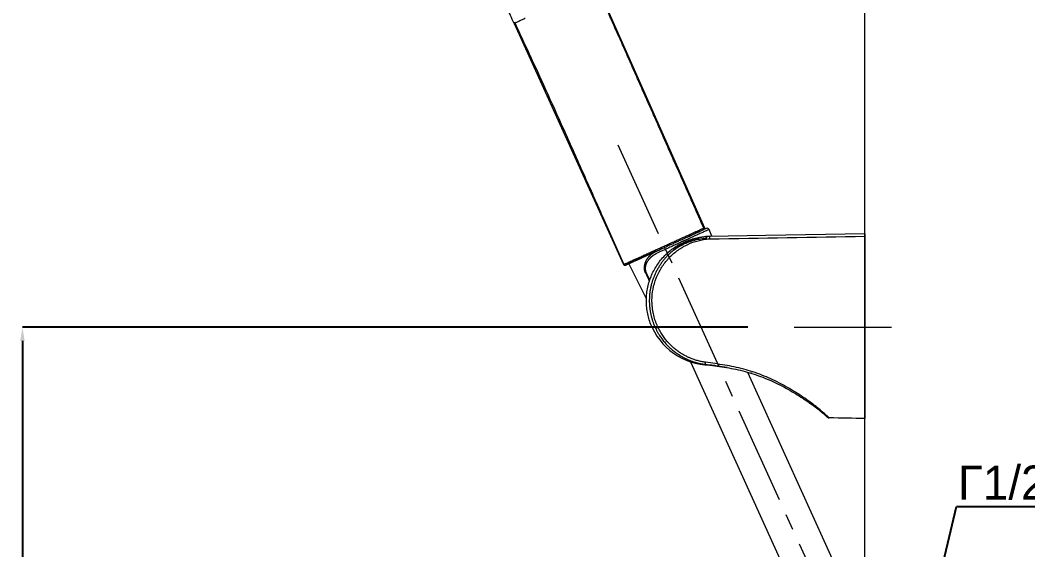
# Model space of a CAD drawing. Extents: x 1155 to 2284, y 0 to 827.
# Drawn here: x 1786.8 to 2082.3, y 258.2 to 413.6 of the extents above; entities that cross this region are included whole.
import ezdxf
from ezdxf import colors
from ezdxf.entities.mleader import LeaderData, LeaderLine
from ezdxf.math import Vec2, Vec3

# ---------------------------------------------------------------- set-up
doc = ezdxf.new("R2010")
doc.units = 0
doc.header["$LTSCALE"] = 3
doc.header["$MEASUREMENT"] = 0
doc.linetypes.add('CENTER2', pattern=[28.575, 19.05, -3.175, 3.175, -3.175])
doc.layers.get('0').update_dxf_attribs({"linetype": 'CONTINUOUS'})
doc.layers.add('1', color=7, linetype='CONTINUOUS')
doc.layers.add('Cneter', color=1, linetype='CENTER2', lineweight=13)
doc.layers.add('치수선', color=7, linetype='CONTINUOUS', lineweight=20)
doc.styles.get("Standard").update_dxf_attribs({"font": 'SYMBOL'})

msp = doc.modelspace()

# ---------------------------------------------------------------- linework, layer by layer
at = {"color": 5, "ltscale": 0.5}
for p, q in [((2000.19, 323.53), (1787.51, 323.53)), ((1787.51, 319.53), (1787.51, 115.71))]:
    msp.add_line(p, q, dxfattribs=at)
msp.add_solid([(1786.84, 319.53), (1788.17, 319.53), (1787.51, 323.53)], dxfattribs=at)
at = {"layer": '1', "color": 7, "linetype": 'Continuous', "lineweight": 18}
for p, q in [((1955.95, 423.63), (1987.42, 352.69)), ((1931.68, 412.61), (1963.76, 341.95)), ((1988, 352.52), (1983.5, 350.47)), ((2005.49, 350.46), (1988.94, 350.17)), ((2034.53, 350.96), (2005.49, 350.46)), ((1970.51, 331.89), (1965.3, 342.21)), ((1971.29, 331.35), (1971.28, 331.35)), ((1983.32, 313.39), (2017.62, 237.86)), ((2000.09, 310.32), (2030.37, 243.64))]:
    msp.add_line(p, q, dxfattribs=at)
at = {"layer": '1', "color": 7, "linetype": 'Continuous', "lineweight": 13}
msp.add_line((2024, 296.96), (2024.01, 296.95), dxfattribs=at)
at = {"layer": '1', "color": 7, "linetype": 'Continuous', "lineweight": 18}
msp.add_arc((1989.32, 331.32), 18.9, 204.4223, 273.4864, dxfattribs=at)
for centre, major_axis, ratio, start_param, end_param in [((1988.24, 351.97), (-0.248, 0.546), 1, 4.712389, 6.282966), ((1988.24, 351.97), (-0.248, 0.546), 1, 4.667681, 4.712389), ((1975.77, 346.96), (10.47, 4.75), 0.000006, 2.817174, 3.141593)]:
    msp.add_ellipse(centre, major_axis=major_axis, ratio=ratio, start_param=start_param, end_param=end_param, dxfattribs=at)
for points, degree in [([(1987.27, 352.62), (1971.54, 388.09), (1955.82, 423.57)], 2), ([(1931.68, 412.61), (1930.95, 414.21), (1930.2, 415.8), (1929.43, 417.39)], 3), ([(1989.6, 350.21), (1989.33, 350.87), (1989.07, 351.53), (1988.8, 352.19)], 3), ([(1985.02, 351.49), (1984.91, 351.44), (1984.79, 351.39), (1984.65, 351.33)], 3), ([(1985.58, 351.42), (1985.54, 351.4), (1985.49, 351.38), (1985.45, 351.36)], 3), ([(1988.94, 350.17), (1988.61, 350.16), (1988.27, 350.14), (1987.94, 350.1)], 3), ([(1988.02, 349.38), (1988.33, 349.42), (1988.64, 349.44), (1988.94, 349.44)], 3), ([(1988.17, 350.18), (1988.32, 350.19), (1988.48, 350.2), (1988.63, 350.2)], 3), ([(1988.94, 349.44), (2004.14, 349.71), (2019.33, 349.98), (2034.53, 350.24)], 3), ([(1963.78, 341.96), (1963.83, 341.81), (1963.96, 341.75)], 2), ([(1970.17, 339.48), (1970.55, 338.65), (1970.92, 337.83), (1971.29, 337)], 3), ([(2023.15, 297.47), (2023.34, 297.3), (2023.44, 297.2), (2023.47, 297.18)], 3), ([(2023.59, 297.08), (2023.84, 296.99)], 1), ([(2024, 296.96), (2023.98, 296.98), (2023.87, 297.09), (2023.69, 297.27)], 3), ([(2023.71, 297.02), (2024.01, 296.96)], 1), ([(2023.99, 296.97), (2023.99, 296.97), (2024, 296.96), (2024, 296.96)], 3), ([(2034.53, 296.77), (2031.02, 296.83), (2027.51, 296.89), (2024.01, 296.96)], 3)]:
    msp.add_open_spline(points, degree=degree, dxfattribs=at)
at = {"layer": '1', "color": 7, "linetype": 'Continuous', "lineweight": 13}
for points, knots in [([(1934.87, 414.05), (1934.86, 414.05), (1934.64, 413.95), (1934.02, 413.67), (1933.28, 413.33), (1932.54, 413), (1932.15, 412.82), (1931.98, 412.74), (1931.92, 412.72)], [0, 0, 0, 0, 0.003252, 0.088413, 0.258733, 0.429054, 0.769695, 1, 1, 1, 1]), ([(1964.29, 341.75), (1964.29, 341.75), (1964.3, 341.76), (1964.37, 341.78), (1964.48, 341.83), (1964.63, 341.91), (1964.83, 342), (1965.07, 342.11), (1965.35, 342.23), (1965.68, 342.38), (1966.06, 342.55), (1966.5, 342.75), (1967, 342.98), (1967.54, 343.23), (1968.11, 343.49), (1968.72, 343.76), (1969.39, 344.07), (1970.14, 344.41), (1970.96, 344.78), (1971.8, 345.16), (1972.61, 345.53), (1973.36, 345.87), (1974.03, 346.17), (1974.65, 346.45), (1975.25, 346.73), (1975.88, 347.01), (1976.57, 347.33), (1977.33, 347.67), (1978.17, 348.05), (1979.11, 348.48), (1980.14, 348.95), (1981.27, 349.46), (1982.48, 350.01), (1983.73, 350.58), (1984.88, 351.1), (1985.79, 351.51), (1986.44, 351.81), (1986.88, 352.01), (1987.16, 352.13), (1987.22, 352.16), (1987.22, 352.16)], [0, 0, 0, 0, 0.035795, 0.070351, 0.102966, 0.132388, 0.158695, 0.182154, 0.203357, 0.223194, 0.242505, 0.26168, 0.280714, 0.29897, 0.31611, 0.333098, 0.351415, 0.371692, 0.393329, 0.415233, 0.436169, 0.455113, 0.471873, 0.48707, 0.501786, 0.51739, 0.534847, 0.55421, 0.575691, 0.599954, 0.62763, 0.659149, 0.694897, 0.735431, 0.780975, 0.826417, 0.86696, 0.906511, 0.950585, 1, 1, 1, 1]), ([(1988.32, 351.97), (1988.14, 351.89), (1987.92, 351.79), (1987.38, 351.55), (1987.06, 351.4), (1986.35, 351.08), (1985.95, 350.9), (1985.08, 350.5), (1984.61, 350.29), (1984.11, 350.06)], [0, 0, 0, 0, 0.25, 0.25, 0.5, 0.5, 0.75, 0.75, 1, 1, 1, 1]), ([(1987.22, 352.16), (1987.22, 352.16), (1987.21, 352.16), (1987.2, 352.15), (1987.2, 352.15)], [0, 0, 0, 0, 0.561162, 1, 1, 1, 1]), ([(1987.42, 352.69), (1987.44, 352.64), (1987.46, 352.57), (1987.45, 352.46), (1987.43, 352.38), (1987.39, 352.31), (1987.33, 352.23), (1987.26, 352.18), (1987.22, 352.16)], [0, 0, 0, 0, 0.20949, 0.353431, 0.497372, 0.641313, 0.785254, 1, 1, 1, 1]), ([(1988.8, 352.19), (1988.8, 352.19), (1988.76, 352.17), (1988.6, 352.1), (1988.48, 352.05), (1988.32, 351.97)], [0, 0, 0, 0, 0.5, 0.5, 1, 1, 1, 1]), ([(1984.11, 350.06), (1983.74, 349.89), (1983.36, 349.72), (1982.57, 349.36), (1982.16, 349.17), (1981.31, 348.79), (1980.88, 348.59), (1979.99, 348.19), (1979.54, 347.99), (1978.62, 347.57), (1978.16, 347.36), (1977.22, 346.93), (1976.75, 346.72), (1975.81, 346.29), (1975.34, 346.08), (1974.4, 345.65), (1973.93, 345.44), (1973.47, 345.23)], [0, 0, 0, 0, 0.125, 0.125, 0.25, 0.25, 0.375, 0.375, 0.5, 0.5, 0.625, 0.625, 0.75, 0.75, 0.875, 0.875, 1, 1, 1, 1]), ([(1978.38, 346.11), (1978.8, 346.42), (1979.23, 346.71), (1980.19, 347.3), (1980.72, 347.59), (1981.8, 348.12), (1982.35, 348.36), (1983.48, 348.77), (1984.06, 348.96), (1985.22, 349.26), (1985.81, 349.39), (1987, 349.58), (1987.6, 349.64), (1988.2, 349.68)], [0, 0, 0, 0, 0.147122, 0.147122, 0.317697, 0.317697, 0.488273, 0.488273, 0.658849, 0.658849, 0.829424, 0.829424, 1, 1, 1, 1]), ([(1987.94, 350.1), (1987.94, 350.1), (1987.94, 350.09), (1987.94, 350.08), (1987.94, 350.07), (1987.95, 350.03), (1987.95, 350.01), (1987.95, 349.96), (1987.96, 349.93), (1987.97, 349.86), (1987.97, 349.82), (1987.98, 349.74), (1987.98, 349.69), (1987.99, 349.61), (1988, 349.56), (1988.01, 349.47), (1988.02, 349.42), (1988.02, 349.38)], [0, 0, 0, 0, 0.125, 0.125, 0.25, 0.25, 0.375, 0.375, 0.5, 0.5, 0.625, 0.625, 0.75, 0.75, 0.875, 0.875, 1, 1, 1, 1]), ([(1964.31, 341.76), (1964.3, 341.76), (1964.3, 341.75), (1964.29, 341.75), (1964.29, 341.75)], [0, 0, 0, 0, 0.408789, 1, 1, 1, 1]), ([(1970.42, 339.56), (1970.38, 339.55), (1970.35, 339.53), (1970.29, 339.51), (1970.26, 339.5), (1970.22, 339.49), (1970.2, 339.48), (1970.18, 339.48), (1970.17, 339.48), (1970.17, 339.48)], [0, 0, 0, 0, 0.25, 0.25, 0.5, 0.5, 0.75, 0.75, 1, 1, 1, 1]), ([(1971.41, 337.36), (1971.38, 337.43), (1971.31, 337.57), (1971.22, 337.79), (1971.12, 338.01), (1971.02, 338.23), (1970.91, 338.46), (1970.8, 338.7), (1970.69, 338.96), (1970.56, 339.25), (1970.46, 339.45), (1970.42, 339.56)], [0, 0, 0, 0, 0.097568, 0.196301, 0.2962, 0.397264, 0.499494, 0.604371, 0.722748, 0.854624, 1, 1, 1, 1]), ([(1987.7, 312.62), (1987.7, 312.62), (1987.7, 312.65), (1987.73, 312.79), (1987.76, 313.01), (1987.78, 313.17), (1987.79, 313.25)], [0, 0, 0, 0, 0.243498, 0.499989, 0.756479, 1, 1, 1, 1]), ([(2023.69, 297.27), (2023.67, 297.29), (2023.63, 297.32), (2023.58, 297.37), (2023.54, 297.41), (2023.49, 297.45), (2023.43, 297.5), (2023.32, 297.6), (2023.15, 297.76), (2022.83, 298.04), (2022.37, 298.44), (2021.51, 299.18), (2020.22, 300.24), (2018.41, 301.62), (2016.37, 303.06), (2013.44, 304.96), (2009.46, 307.24), (2005.22, 309.19), (2001.68, 310.48), (1998.96, 311.29), (1996.19, 311.93), (1992.48, 312.61), (1989.66, 313), (1987.79, 313.25)], [0, 0, 0, 0, 0.007813, 0.011719, 0.015625, 0.019531, 0.023438, 0.03125, 0.046875, 0.0625, 0.09375, 0.125, 0.1875, 0.25, 0.3125, 0.375, 0.5, 0.625, 0.6875, 0.75, 0.8125, 0.875, 1, 1, 1, 1])]:
    msp.add_open_spline(points, degree=3, knots=knots, dxfattribs=at)
at = {"layer": '1', "color": 7, "linetype": 'Continuous', "lineweight": 18}
for points, knots in [([(1931.92, 412.72), (1931.89, 412.7), (1931.79, 412.66), (1931.7, 412.62), (1931.68, 412.61), (1931.68, 412.61)], [0, 0, 0, 0, 0.13938, 0.569692, 1, 1, 1, 1]), ([(1931.72, 413.14), (1933.18, 410), (1936.24, 403.39), (1941.02, 392.96), (1946.19, 381.53), (1951.76, 369.08), (1957.67, 355.78), (1961.75, 346.64), (1963.83, 341.98)], [0, 0, 0, 0, 0.132678, 0.279142, 0.439608, 0.614205, 0.803004, 1, 1, 1, 1]), ([(1963.83, 341.98), (1963.83, 341.98), (1963.88, 342), (1964.04, 342.07), (1964.57, 342.32), (1965.48, 342.73), (1966.6, 343.24), (1967.45, 343.62), (1968.19, 343.96), (1968.96, 344.31), (1969.97, 344.77), (1971.21, 345.33), (1972.47, 345.9), (1973.74, 346.48), (1974.58, 346.86), (1975.43, 347.25), (1975.86, 347.44), (1976.7, 347.82), (1977.54, 348.2), (1978.77, 348.76), (1980.38, 349.49), (1982.27, 350.35), (1984.23, 351.24), (1985.75, 351.93), (1987.11, 352.55), (1987.42, 352.69), (1987.42, 352.69)], [0, 0, 0, 0, 0.002079, 0.068607, 0.135135, 0.201663, 0.234927, 0.268191, 0.284823, 0.301455, 0.334719, 0.367983, 0.401247, 0.434511, 0.467775, 0.467775, 0.501039, 0.501039, 0.534303, 0.567567, 0.600832, 0.66736, 0.733888, 0.800416, 0.866944, 1, 1, 1, 1]), ([(1987.94, 350.1), (1987.92, 350.1), (1987.87, 350.09), (1987.81, 350.08), (1987.74, 350.07), (1987.67, 350.06), (1987.6, 350.06), (1987.53, 350.05), (1987.46, 350.04), (1987.4, 350.03), (1987.33, 350.02), (1987.26, 350), (1987.19, 349.99), (1987.12, 349.98), (1987.05, 349.97), (1986.98, 349.96), (1986.91, 349.95), (1986.84, 349.94), (1986.77, 349.92), (1986.7, 349.91), (1986.63, 349.9), (1986.56, 349.88), (1986.49, 349.87), (1986.42, 349.85), (1986.35, 349.84), (1986.28, 349.82), (1986.2, 349.81), (1986.13, 349.79), (1986.06, 349.78), (1985.99, 349.76), (1985.92, 349.75), (1985.84, 349.73), (1985.77, 349.71), (1985.7, 349.69), (1985.63, 349.68), (1985.55, 349.66), (1985.48, 349.64), (1985.41, 349.62), (1985.33, 349.6), (1985.26, 349.58), (1985.19, 349.56), (1985.11, 349.54), (1985.04, 349.52), (1984.97, 349.5), (1984.89, 349.48), (1984.82, 349.46), (1984.74, 349.43), (1984.67, 349.41), (1984.59, 349.39), (1984.52, 349.37), (1984.45, 349.34), (1984.37, 349.32), (1984.3, 349.29), (1984.22, 349.27), (1984.14, 349.24), (1984.07, 349.22), (1983.99, 349.19), (1983.92, 349.17), (1983.84, 349.14), (1983.77, 349.11), (1983.69, 349.08), (1983.61, 349.06), (1983.54, 349.03), (1983.46, 349), (1983.39, 348.97), (1983.31, 348.94), (1983.23, 348.91), (1983.16, 348.88), (1983.08, 348.85), (1983, 348.82), (1982.93, 348.79), (1982.85, 348.75), (1982.77, 348.72), (1982.69, 348.69), (1982.62, 348.65), (1982.54, 348.62), (1982.46, 348.59), (1982.39, 348.55), (1982.31, 348.52), (1982.23, 348.48), (1982.15, 348.44), (1982.08, 348.41), (1982, 348.37), (1981.92, 348.33), (1981.84, 348.29), (1981.76, 348.26), (1981.69, 348.22), (1981.61, 348.18), (1981.53, 348.14), (1981.45, 348.1), (1981.38, 348.06), (1981.3, 348.02), (1981.22, 347.97), (1981.14, 347.93), (1981.07, 347.89), (1980.99, 347.85), (1980.91, 347.8), (1980.83, 347.76), (1980.75, 347.71), (1980.68, 347.67), (1980.6, 347.62), (1980.52, 347.58), (1980.44, 347.53), (1980.37, 347.49), (1980.29, 347.44), (1980.21, 347.39), (1980.13, 347.34), (1980.06, 347.29), (1979.98, 347.24), (1979.9, 347.19), (1979.82, 347.14), (1979.75, 347.09), (1979.67, 347.04), (1979.59, 346.99), (1979.51, 346.94), (1979.44, 346.88), (1979.36, 346.83), (1979.28, 346.78), (1979.21, 346.72), (1979.13, 346.67), (1979.05, 346.61), (1978.98, 346.56), (1978.9, 346.5), (1978.83, 346.44), (1978.75, 346.38), (1978.67, 346.33), (1978.6, 346.27), (1978.52, 346.21), (1978.45, 346.15), (1978.37, 346.09), (1978.29, 346.03), (1978.22, 345.97), (1978.14, 345.91), (1977.83, 345.65), (1977.29, 345.17), (1976.56, 344.45), (1975.87, 343.69), (1975.22, 342.9), (1974.62, 342.07), (1974.06, 341.22), (1973.55, 340.32), (1973.08, 339.41), (1972.67, 338.46), (1972.31, 337.5), (1972, 336.52), (1971.75, 335.53), (1971.55, 334.53), (1971.4, 333.51), (1971.31, 332.48), (1971.29, 331.67), (1971.29, 331.09), (1971.3, 330.72), (1971.31, 330.36), (1971.33, 330), (1971.36, 329.64), (1971.4, 329.28), (1971.44, 328.91), (1971.49, 328.55), (1971.55, 328.2), (1971.62, 327.84), (1971.69, 327.48), (1971.76, 327.13), (1971.85, 326.78), (1971.94, 326.43), (1972.01, 326.16), (1972.08, 325.95), (1972.13, 325.77), (1972.21, 325.52), (1972.32, 325.19), (1972.46, 324.8), (1972.63, 324.34), (1972.85, 323.81), (1973.12, 323.22), (1973.44, 322.58), (1973.83, 321.88), (1974.24, 321.2), (1974.65, 320.58), (1975.06, 320.02), (1975.48, 319.48), (1975.91, 318.95), (1976.37, 318.45), (1976.85, 317.96), (1977.34, 317.49), (1977.85, 317.03), (1978.37, 316.6), (1978.91, 316.18), (1979.46, 315.79), (1979.89, 315.5), (1980.19, 315.31), (1980.37, 315.2), (1980.57, 315.08), (1980.79, 314.95), (1981.03, 314.82), (1981.29, 314.68), (1981.57, 314.53), (1981.88, 314.38), (1982.2, 314.22), (1982.55, 314.07), (1982.92, 313.91), (1983.31, 313.75), (1983.69, 313.61), (1984.05, 313.48), (1984.38, 313.37), (1984.69, 313.27), (1984.99, 313.18), (1985.28, 313.1), (1985.56, 313.03), (1985.82, 312.97), (1986.07, 312.91), (1986.31, 312.86), (1986.53, 312.81), (1986.74, 312.77), (1986.93, 312.74), (1987.11, 312.71), (1987.28, 312.68), (1987.43, 312.66), (1987.57, 312.64), (1987.66, 312.63), (1987.7, 312.62)], [0, 0, 0, 0, 0.001242, 0.002489, 0.003739, 0.004993, 0.006251, 0.007513, 0.008778, 0.010048, 0.011321, 0.012599, 0.01388, 0.015165, 0.016454, 0.017747, 0.019044, 0.020344, 0.021649, 0.022958, 0.02427, 0.025587, 0.026908, 0.028232, 0.029561, 0.030894, 0.03223, 0.033571, 0.034916, 0.036264, 0.037617, 0.038974, 0.040335, 0.0417, 0.04307, 0.044443, 0.04582, 0.047202, 0.048588, 0.049978, 0.051372, 0.05277, 0.054173, 0.05558, 0.056991, 0.058406, 0.059826, 0.061249, 0.062678, 0.06411, 0.065547, 0.066988, 0.068433, 0.069883, 0.071337, 0.072795, 0.074258, 0.075725, 0.077196, 0.078672, 0.080152, 0.081636, 0.083124, 0.084617, 0.086114, 0.087615, 0.08912, 0.09063, 0.092144, 0.093662, 0.095185, 0.096712, 0.098243, 0.099778, 0.101317, 0.102861, 0.104409, 0.105961, 0.107518, 0.109078, 0.110643, 0.112212, 0.113785, 0.115363, 0.116944, 0.11853, 0.12012, 0.121714, 0.123313, 0.124915, 0.126522, 0.128133, 0.129748, 0.131367, 0.13299, 0.134618, 0.136249, 0.137885, 0.139525, 0.141169, 0.142817, 0.144469, 0.146126, 0.147786, 0.149451, 0.15112, 0.152793, 0.15447, 0.156151, 0.157836, 0.159526, 0.161219, 0.162917, 0.164618, 0.166324, 0.168034, 0.169748, 0.171466, 0.173188, 0.174914, 0.176644, 0.178378, 0.180117, 0.181859, 0.183606, 0.185356, 0.187111, 0.188869, 0.190632, 0.192398, 0.194169, 0.195944, 0.197723, 0.199506, 0.218286, 0.237061, 0.255837, 0.274599, 0.293308, 0.312024, 0.330839, 0.349716, 0.368579, 0.387359, 0.406068, 0.424774, 0.443543, 0.462394, 0.481271, 0.500117, 0.506773, 0.513421, 0.520064, 0.526706, 0.53335, 0.54, 0.546651, 0.553303, 0.559953, 0.566598, 0.573239, 0.579874, 0.586506, 0.593133, 0.599757, 0.601795, 0.605232, 0.610069, 0.616305, 0.623941, 0.632978, 0.643417, 0.655261, 0.668512, 0.683175, 0.699251, 0.711867, 0.724445, 0.736985, 0.749504, 0.762017, 0.774524, 0.787021, 0.799505, 0.811972, 0.824418, 0.836843, 0.849247, 0.852749, 0.856635, 0.860905, 0.865561, 0.870601, 0.876026, 0.881836, 0.888032, 0.894614, 0.901583, 0.908941, 0.916689, 0.92483, 0.931375, 0.937659, 0.94368, 0.949438, 0.954932, 0.960159, 0.965121, 0.969815, 0.974242, 0.978401, 0.982292, 0.985915, 0.989269, 0.992355, 0.995172, 0.99772, 1, 1, 1, 1]), ([(1987.79, 313.25), (1987.71, 313.26), (1987.62, 313.28), (1987.42, 313.31), (1987.3, 313.32), (1987.05, 313.37), (1986.91, 313.39), (1986.62, 313.45), (1986.46, 313.48), (1986.12, 313.56), (1985.94, 313.6), (1985.55, 313.7), (1985.35, 313.76), (1984.92, 313.88), (1984.7, 313.95), (1984.24, 314.11), (1983.99, 314.2), (1983.49, 314.39), (1983.23, 314.5), (1982.7, 314.73), (1982.43, 314.86), (1981.86, 315.15), (1981.57, 315.3), (1980.98, 315.64), (1980.69, 315.82), (1980.08, 316.22), (1979.77, 316.43), (1979.15, 316.9), (1978.84, 317.14), (1978.21, 317.68), (1977.9, 317.96), (1977.43, 318.41), (1977.28, 318.57), (1977.05, 318.81), (1976.93, 318.93), (1976.8, 319.08), (1976.73, 319.15), (1976.7, 319.19), (1976.68, 319.21), (1976.67, 319.22), (1976.67, 319.22), (1976.67, 319.23), (1976.67, 319.23), (1976.67, 319.23), (1976.67, 319.23), (1976.67, 319.23), (1976.67, 319.23), (1976.67, 319.23), (1976.39, 319.54), (1976.11, 319.87), (1975.7, 320.41), (1975.57, 320.59), (1975.3, 320.98), (1975.03, 321.37), (1974.77, 321.79), (1974.51, 322.23), (1974.38, 322.45), (1974.01, 323.14), (1973.77, 323.63), (1973.44, 324.39), (1973.34, 324.66), (1973.14, 325.19), (1973.04, 325.47), (1972.77, 326.31), (1972.61, 326.9), (1972.41, 327.82), (1972.36, 328.14), (1972.25, 328.78), (1972.21, 329.1), (1972.16, 329.6), (1972.14, 329.76), (1972.12, 330.1), (1972.09, 330.43), (1972.08, 330.86), (1972.07, 331.16), (1972.07, 331.32), (1972.07, 331.39), (1972.07, 331.43), (1972.07, 331.45), (1972.07, 331.46), (1972.07, 331.46), (1972.07, 331.47), (1972.07, 331.47), (1972.07, 331.47), (1972.07, 331.47), (1972.07, 331.47), (1972.08, 332.56), (1972.19, 333.67), (1972.6, 335.81), (1972.89, 336.86), (1973.68, 338.9), (1974.17, 339.9), (1975.02, 341.29), (1975.32, 341.74), (1975.97, 342.62), (1976.31, 343.04), (1977.4, 344.26), (1978.2, 345.01), (1979.92, 346.36), (1980.84, 346.95), (1982.78, 347.96), (1983.79, 348.38), (1985.87, 349.02), (1986.94, 349.25), (1988.02, 349.38)], [0, 0, 0, 0, 0.015625, 0.015625, 0.03125, 0.03125, 0.046875, 0.046875, 0.0625, 0.0625, 0.078125, 0.078125, 0.09375, 0.09375, 0.109375, 0.109375, 0.125, 0.125, 0.140625, 0.140625, 0.15625, 0.15625, 0.171875, 0.171875, 0.1875, 0.1875, 0.203125, 0.203125, 0.21875, 0.21875, 0.234375, 0.234375, 0.242188, 0.242188, 0.246094, 0.248047, 0.249023, 0.249512, 0.249756, 0.249878, 0.249939, 0.249969, 0.249985, 0.249992, 0.249996, 0.249998, 0.249998, 0.25, 0.25, 0.28125, 0.28125, 0.296875, 0.296875, 0.3125, 0.328125, 0.328125, 0.34375, 0.34375, 0.375, 0.375, 0.390625, 0.390625, 0.40625, 0.40625, 0.4375, 0.4375, 0.453125, 0.453125, 0.46875, 0.46875, 0.476563, 0.476563, 0.484375, 0.492188, 0.496094, 0.498047, 0.499023, 0.499512, 0.499756, 0.499878, 0.499939, 0.499969, 0.499985, 0.499992, 0.499992, 0.5, 0.5, 0.5625, 0.5625, 0.625, 0.625, 0.6875, 0.6875, 0.71875, 0.71875, 0.75, 0.75, 0.8125, 0.8125, 0.875, 0.875, 0.9375, 0.9375, 1, 1, 1, 1]), ([(1981.5, 348.52), (1982.03, 348.76), (1982.56, 348.98), (1983.65, 349.35), (1984.2, 349.52), (1985.32, 349.8), (1985.88, 349.91), (1987.02, 350.08), (1987.6, 350.15), (1988.17, 350.18)], [0, 0, 0, 0, 0.25, 0.25, 0.5, 0.5, 0.75, 0.75, 1, 1, 1, 1]), ([(2034.53, 350.24), (2034.53, 350.29), (2034.53, 350.34), (2034.53, 350.41), (2034.53, 350.43), (2034.53, 350.47), (2034.53, 350.5), (2034.53, 350.56), (2034.53, 350.6), (2034.53, 350.66), (2034.53, 350.68), (2034.53, 350.71), (2034.53, 350.73), (2034.53, 350.78), (2034.53, 350.81), (2034.53, 350.85), (2034.53, 350.86), (2034.53, 350.88), (2034.53, 350.89), (2034.53, 350.92), (2034.53, 350.94), (2034.53, 350.95), (2034.53, 350.96), (2034.53, 350.96), (2034.53, 350.96), (2034.53, 350.96)], [0, 0, 0, 0, 0.125, 0.125, 0.1875, 0.1875, 0.25, 0.25, 0.375, 0.375, 0.4375, 0.4375, 0.5, 0.5, 0.625, 0.625, 0.6875, 0.6875, 0.75, 0.75, 0.875, 0.875, 0.9375, 0.9375, 1, 1, 1, 1]), ([(2034.53, 296.77), (2034.53, 296.77), (2034.53, 296.78), (2034.53, 296.81), (2034.53, 296.86), (2034.53, 296.99), (2034.53, 297.17), (2034.53, 297.4), (2034.53, 297.58), (2034.53, 297.73), (2034.53, 297.78), (2034.53, 297.86), (2034.53, 297.89), (2034.53, 297.95), (2034.53, 298.09), (2034.53, 298.25), (2034.53, 298.65), (2034.53, 298.95), (2034.53, 299.6), (2034.53, 299.96), (2034.53, 300.54), (2034.53, 300.74), (2034.53, 301), (2034.53, 301.05), (2034.53, 301.16), (2034.53, 301.21), (2034.53, 301.37), (2034.53, 301.48), (2034.53, 302.03), (2034.53, 302.5), (2034.53, 303.47), (2034.53, 303.97), (2034.53, 304.77), (2034.53, 305.31), (2034.53, 305.88), (2034.53, 306.24), (2034.53, 306.31), (2034.53, 306.45), (2034.53, 306.67), (2034.53, 306.89), (2034.53, 307.34), (2034.53, 307.64), (2034.53, 308.54), (2034.53, 309.16), (2034.53, 309.95), (2034.53, 310.11), (2034.53, 310.43), (2034.53, 310.91), (2034.53, 311.4), (2034.53, 311.9), (2034.53, 312.15), (2034.53, 312.4), (2034.53, 312.56), (2034.53, 312.65), (2034.53, 313.06), (2034.53, 313.4), (2034.53, 314.07), (2034.53, 314.4), (2034.53, 315.08), (2034.53, 315.41), (2034.53, 316.42), (2034.53, 317.09), (2034.53, 317.94), (2034.53, 318.1), (2034.53, 318.44), (2034.53, 318.95), (2034.53, 320.13), (2034.53, 321.14), (2034.53, 323.16), (2034.53, 324.51), (2034.53, 328.57), (2034.53, 331.27), (2034.53, 335.34), (2034.53, 336.69), (2034.53, 338.39), (2034.53, 338.73), (2034.53, 339.41), (2034.53, 340.43), (2034.53, 341.44), (2034.53, 343.48), (2034.53, 344.83), (2034.53, 347.54), (2034.53, 348.89), (2034.53, 350.24)], [0, 0, 0, 0, 0.015625, 0.015625, 0.03125, 0.046875, 0.0625, 0.078125, 0.09375, 0.09375, 0.101562, 0.101562, 0.105469, 0.105469, 0.109375, 0.125, 0.125, 0.15625, 0.15625, 0.1875, 0.1875, 0.203125, 0.203125, 0.207031, 0.207031, 0.210937, 0.210937, 0.21875, 0.21875, 0.25, 0.25, 0.28125, 0.28125, 0.296875, 0.3125, 0.3125, 0.316406, 0.316406, 0.320312, 0.328125, 0.328125, 0.34375, 0.34375, 0.375, 0.375, 0.382812, 0.382812, 0.390625, 0.40625, 0.40625, 0.414062, 0.417969, 0.417969, 0.421875, 0.421875, 0.4375, 0.4375, 0.453125, 0.453125, 0.46875, 0.46875, 0.5, 0.5, 0.507812, 0.507812, 0.515625, 0.53125, 0.5625, 0.5625, 0.625, 0.625, 0.75, 0.75, 0.8125, 0.8125, 0.828125, 0.828125, 0.84375, 0.875, 0.875, 0.9375, 0.9375, 1, 1, 1, 1]), ([(1973.32, 345.85), (1973.17, 345.78), (1973.02, 345.71), (1972.69, 345.56), (1972.5, 345.48), (1972.13, 345.31), (1971.95, 345.23), (1971.58, 345.06), (1971.4, 344.98), (1971.04, 344.81), (1970.86, 344.73), (1970.5, 344.57), (1970.32, 344.49), (1970.06, 344.37), (1969.97, 344.33), (1969.79, 344.25), (1969.71, 344.21), (1969.45, 344.09), (1969.28, 344.02), (1968.96, 343.87), (1968.8, 343.8), (1968.48, 343.65), (1968.33, 343.59), (1968.15, 343.5), (1968.12, 343.49), (1968.04, 343.45), (1968.01, 343.44), (1967.9, 343.39), (1967.83, 343.36), (1967.63, 343.27), (1967.51, 343.21), (1967.33, 343.13), (1967.28, 343.11), (1967.17, 343.06), (1967.12, 343.03), (1966.97, 342.96), (1966.87, 342.92), (1966.7, 342.84), (1966.62, 342.81), (1966.47, 342.74), (1966.41, 342.71), (1966.31, 342.67), (1966.28, 342.66), (1966.23, 342.63), (1966.2, 342.62), (1966.12, 342.58), (1966.07, 342.56), (1965.99, 342.52), (1965.95, 342.5), (1965.89, 342.48), (1965.88, 342.47), (1965.84, 342.45), (1965.83, 342.45), (1965.78, 342.43), (1965.75, 342.41), (1965.7, 342.39), (1965.68, 342.38), (1965.64, 342.36), (1965.6, 342.35), (1965.58, 342.33), (1965.55, 342.32), (1965.54, 342.32), (1965.51, 342.3), (1965.5, 342.3), (1965.49, 342.29), (1965.49, 342.29), (1965.49, 342.29)], [0, 0, 0, 0, 0.029837, 0.029837, 0.066857, 0.066857, 0.103876, 0.103876, 0.140895, 0.140895, 0.177914, 0.177914, 0.214934, 0.214934, 0.233443, 0.233443, 0.251953, 0.251953, 0.288972, 0.288972, 0.325991, 0.325991, 0.363011, 0.363011, 0.372265, 0.372265, 0.38152, 0.38152, 0.40003, 0.40003, 0.437049, 0.437049, 0.455559, 0.455559, 0.474068, 0.474068, 0.511088, 0.511088, 0.548107, 0.548107, 0.585126, 0.585126, 0.603636, 0.603636, 0.622145, 0.622145, 0.659165, 0.659165, 0.696184, 0.696184, 0.714693, 0.714693, 0.733203, 0.733203, 0.770222, 0.770222, 0.807241, 0.807241, 0.844261, 0.88128, 0.88128, 0.918299, 0.918299, 0.992338, 0.992338, 1, 1, 1, 1]), ([(1966.17, 342.6), (1966.19, 342.61), (1966.23, 342.63), (1966.3, 342.66), (1966.4, 342.71), (1966.51, 342.76), (1966.62, 342.81), (1966.75, 342.87), (1966.88, 342.93), (1967.02, 342.99), (1967.16, 343.05), (1967.3, 343.11), (1967.44, 343.18), (1967.57, 343.24), (1967.71, 343.3), (1967.84, 343.36), (1967.97, 343.42), (1968.09, 343.47), (1968.21, 343.53), (1968.32, 343.58), (1968.44, 343.63), (1968.55, 343.69), (1968.68, 343.74), (1968.8, 343.8), (1968.94, 343.86), (1969.1, 343.93), (1969.27, 344.01), (1969.46, 344.1), (1969.69, 344.2), (1969.94, 344.32), (1970.23, 344.45), (1970.56, 344.6), (1970.94, 344.77), (1971.38, 344.97), (1971.86, 345.18), (1972.34, 345.4), (1972.7, 345.57), (1972.89, 345.65), (1972.93, 345.67)], [0, 0, 0, 0, 0.051841, 0.113622, 0.169237, 0.218888, 0.263762, 0.304342, 0.341007, 0.374155, 0.404187, 0.431447, 0.456237, 0.478839, 0.499393, 0.518025, 0.534893, 0.550271, 0.564494, 0.577908, 0.59086, 0.603663, 0.616612, 0.629974, 0.644045, 0.659228, 0.675971, 0.694683, 0.715596, 0.738928, 0.765125, 0.794623, 0.827772, 0.865733, 0.908302, 0.951183, 0.989806, 1, 1, 1, 1]), ([(1970.17, 339.48), (1970.17, 339.49), (1970.16, 339.5), (1970.15, 339.52), (1970.14, 339.55), (1970.13, 339.57), (1970.12, 339.59), (1970.11, 339.62), (1970.1, 339.64), (1970.09, 339.66), (1970.08, 339.69), (1970.08, 339.71), (1970.07, 339.74), (1970.06, 339.76), (1970.05, 339.78), (1970.04, 339.81), (1970.03, 339.83), (1970.03, 339.86), (1970.02, 339.88), (1970.01, 339.91), (1970, 339.93), (1970, 339.96), (1969.99, 339.98), (1969.98, 340.01), (1969.98, 340.03), (1969.97, 340.06), (1969.96, 340.08), (1969.96, 340.11), (1969.95, 340.14), (1969.95, 340.16), (1969.94, 340.19), (1969.93, 340.21), (1969.93, 340.24), (1969.92, 340.27), (1969.92, 340.29), (1969.91, 340.32), (1969.91, 340.35), (1969.91, 340.37), (1969.9, 340.4), (1969.9, 340.43), (1969.89, 340.45), (1969.89, 340.48), (1969.89, 340.51), (1969.88, 340.53), (1969.88, 340.56), (1969.88, 340.59), (1969.88, 340.62), (1969.87, 340.64), (1969.87, 340.67), (1969.87, 340.7), (1969.87, 340.73), (1969.87, 340.75), (1969.86, 340.78), (1969.86, 340.81), (1969.86, 340.84), (1969.86, 340.87), (1969.86, 340.89), (1969.86, 340.92), (1969.86, 340.95), (1969.86, 341.01), (1969.86, 341.12), (1969.87, 341.26), (1969.89, 341.41), (1969.91, 341.57), (1969.93, 341.73), (1969.97, 341.9), (1970.01, 342.07), (1970.06, 342.25), (1970.12, 342.43), (1970.17, 342.58), (1970.22, 342.7), (1970.26, 342.79), (1970.3, 342.88), (1970.34, 342.97), (1970.38, 343.05), (1970.43, 343.14), (1970.47, 343.22), (1970.52, 343.31), (1970.57, 343.39), (1970.62, 343.48), (1970.67, 343.56), (1970.73, 343.64), (1970.78, 343.73), (1970.84, 343.81), (1970.9, 343.89), (1970.95, 343.96), (1971.02, 344.04), (1971.08, 344.12), (1971.14, 344.2), (1971.2, 344.27), (1971.27, 344.34), (1971.33, 344.41), (1971.38, 344.46), (1971.41, 344.5), (1971.46, 344.54), (1971.5, 344.58), (1971.54, 344.63), (1971.58, 344.67), (1971.62, 344.71), (1971.67, 344.75), (1971.71, 344.79), (1971.75, 344.83), (1971.8, 344.87), (1971.85, 344.91), (1971.89, 344.95), (1971.94, 344.99), (1971.99, 345.03), (1972.03, 345.06), (1972.08, 345.1), (1972.13, 345.14), (1972.18, 345.18), (1972.23, 345.21), (1972.28, 345.25), (1972.33, 345.29), (1972.38, 345.32), (1972.44, 345.36), (1972.49, 345.39), (1972.54, 345.43), (1972.59, 345.46), (1972.65, 345.49), (1972.7, 345.53), (1972.76, 345.56), (1972.81, 345.59), (1972.87, 345.62), (1972.92, 345.65), (1972.98, 345.68), (1973.03, 345.71), (1973.09, 345.74), (1973.15, 345.77), (1973.2, 345.8), (1973.26, 345.82), (1973.3, 345.84), (1973.32, 345.85)], [0, 0, 0, 0, 0.003042, 0.006093, 0.009152, 0.01222, 0.015297, 0.018383, 0.021477, 0.02458, 0.027692, 0.030813, 0.033942, 0.03708, 0.040227, 0.043383, 0.046548, 0.049722, 0.052905, 0.056096, 0.059297, 0.062506, 0.065725, 0.068953, 0.072189, 0.075435, 0.07869, 0.081954, 0.085228, 0.088511, 0.091803, 0.095104, 0.098415, 0.101735, 0.105064, 0.108403, 0.111752, 0.11511, 0.118478, 0.121856, 0.125243, 0.12864, 0.132048, 0.135465, 0.138892, 0.142329, 0.145776, 0.149233, 0.152701, 0.156179, 0.159667, 0.163166, 0.166675, 0.170195, 0.173726, 0.177267, 0.180819, 0.184382, 0.187955, 0.19154, 0.20895, 0.227271, 0.246522, 0.266716, 0.287866, 0.309981, 0.333066, 0.357127, 0.382165, 0.408179, 0.42058, 0.433032, 0.445533, 0.45808, 0.470673, 0.483308, 0.495982, 0.508694, 0.521438, 0.534212, 0.547013, 0.559836, 0.572677, 0.585532, 0.598399, 0.611271, 0.624146, 0.637018, 0.649883, 0.662738, 0.675577, 0.688396, 0.695868, 0.703368, 0.710896, 0.71845, 0.72603, 0.733634, 0.741262, 0.748912, 0.756582, 0.764273, 0.771983, 0.779712, 0.787459, 0.795224, 0.803006, 0.810804, 0.818618, 0.826446, 0.834288, 0.842143, 0.85001, 0.857887, 0.865774, 0.87367, 0.881573, 0.889482, 0.897396, 0.905313, 0.913232, 0.921152, 0.92907, 0.936986, 0.944898, 0.952803, 0.960701, 0.968588, 0.976464, 0.984326, 0.992172, 1, 1, 1, 1]), ([(1972.11, 323.5), (1971.85, 324.06), (1971.63, 324.64), (1971.23, 325.81), (1971.06, 326.41), (1970.78, 327.61), (1970.66, 328.22), (1970.5, 329.45), (1970.45, 330.06), (1970.41, 331.3), (1970.42, 331.92), (1970.5, 333.15), (1970.57, 333.77), (1970.77, 334.99), (1970.9, 335.59), (1971.22, 336.79), (1971.41, 337.38), (1971.84, 338.54), (1972.09, 339.11), (1972.63, 340.22), (1972.93, 340.76), (1973.59, 341.81), (1973.94, 342.32), (1974.69, 343.3), (1975.09, 343.77), (1975.94, 344.68), (1976.38, 345.11), (1977.31, 345.92), (1977.79, 346.31), (1978.8, 347.03), (1979.32, 347.37), (1980.39, 347.98), (1980.94, 348.27), (1981.5, 348.52)], [0, 0, 0, 0, 0.0625, 0.0625, 0.125, 0.125, 0.1875, 0.1875, 0.25, 0.25, 0.3125, 0.3125, 0.375, 0.375, 0.4375, 0.4375, 0.5, 0.5, 0.5625, 0.5625, 0.625, 0.625, 0.6875, 0.6875, 0.75, 0.75, 0.8125, 0.8125, 0.875, 0.875, 0.9375, 0.9375, 1, 1, 1, 1]), ([(1966.56, 343.11), (1966.53, 343.1), (1966.29, 342.99), (1966.13, 342.91), (1966.01, 342.86)], [0, 0, 0, 0, 0.119054, 1, 1, 1, 1]), ([(1970.42, 339.56), (1970.41, 339.56), (1970.41, 339.58), (1970.4, 339.59), (1970.39, 339.61), (1970.39, 339.63), (1970.38, 339.64), (1970.37, 339.66), (1970.36, 339.68), (1970.35, 339.7), (1970.35, 339.72), (1970.34, 339.75), (1970.33, 339.77), (1970.32, 339.8), (1970.3, 339.85), (1970.29, 339.9), (1970.27, 339.96), (1970.26, 340.01), (1970.25, 340.06), (1970.24, 340.1), (1970.23, 340.14), (1970.22, 340.2), (1970.21, 340.28), (1970.2, 340.37), (1970.18, 340.47), (1970.18, 340.59), (1970.17, 340.82), (1970.19, 341.14), (1970.26, 341.54), (1970.37, 341.93), (1970.47, 342.21), (1970.55, 342.39), (1970.59, 342.47), (1970.63, 342.56), (1970.67, 342.64), (1970.73, 342.73), (1970.82, 342.9), (1970.94, 343.08), (1971.08, 343.29), (1971.22, 343.48), (1971.4, 343.69), (1971.55, 343.85), (1971.65, 343.96), (1971.7, 344), (1971.74, 344.05), (1971.79, 344.09), (1971.83, 344.14), (1971.88, 344.18), (1971.93, 344.22), (1971.98, 344.27), (1972.03, 344.31), (1972.08, 344.35), (1972.13, 344.39), (1972.18, 344.43), (1972.23, 344.47), (1972.28, 344.51), (1972.33, 344.55), (1972.38, 344.59), (1972.44, 344.63), (1972.49, 344.67), (1972.54, 344.71), (1972.6, 344.74), (1972.65, 344.78), (1972.71, 344.82), (1972.76, 344.85), (1972.82, 344.89), (1972.88, 344.92), (1972.93, 344.95), (1972.99, 344.99), (1973.05, 345.02), (1973.11, 345.05), (1973.17, 345.08), (1973.23, 345.11), (1973.28, 345.14), (1973.34, 345.17), (1973.4, 345.2), (1973.45, 345.22), (1973.47, 345.23)], [0, 0, 0, 0, 0.002232, 0.004568, 0.007008, 0.009552, 0.0122, 0.014954, 0.017811, 0.020773, 0.02384, 0.027011, 0.030287, 0.033668, 0.041308, 0.04895, 0.056595, 0.064244, 0.071897, 0.075814, 0.081869, 0.090068, 0.100422, 0.112943, 0.127643, 0.144546, 0.163675, 0.221694, 0.280243, 0.339231, 0.398574, 0.411697, 0.424825, 0.437958, 0.451095, 0.464235, 0.486163, 0.533546, 0.561612, 0.595478, 0.635158, 0.680664, 0.689778, 0.698894, 0.708012, 0.717131, 0.726251, 0.735373, 0.744496, 0.75362, 0.762745, 0.771871, 0.780998, 0.790125, 0.799253, 0.808382, 0.817511, 0.82664, 0.835769, 0.844898, 0.854028, 0.863157, 0.872286, 0.881415, 0.890543, 0.89967, 0.908797, 0.917923, 0.927048, 0.936171, 0.945294, 0.954416, 0.963536, 0.972655, 0.981772, 0.990887, 1, 1, 1, 1]), ([(1963.76, 341.95), (1963.78, 341.91), (1963.83, 341.84), (1963.91, 341.77), (1963.99, 341.74), (1964.06, 341.72), (1964.17, 341.71), (1964.25, 341.73), (1964.29, 341.75)], [0, 0, 0, 0, 0.213555, 0.356756, 0.499957, 0.643158, 0.786358, 1, 1, 1, 1]), ([(1965.94, 342.5), (1965.87, 342.47), (1965.66, 342.37), (1965.36, 342.24), (1965.06, 342.1), (1964.8, 341.98), (1964.6, 341.89), (1964.46, 341.83), (1964.37, 341.78), (1964.33, 341.77), (1964.31, 341.76), (1964.31, 341.76)], [0, 0, 0, 0, 0.053011, 0.155693, 0.269992, 0.396908, 0.536305, 0.685204, 0.826045, 0.952914, 1, 1, 1, 1]), ([(1965.48, 342.29), (1965.48, 342.29), (1965.48, 342.29), (1965.5, 342.3), (1965.51, 342.3), (1965.55, 342.32), (1965.58, 342.33), (1965.64, 342.36), (1965.68, 342.38), (1965.75, 342.41), (1965.76, 342.42), (1965.79, 342.43), (1965.8, 342.44), (1965.85, 342.46), (1965.92, 342.49), (1966, 342.53), (1966.06, 342.55), (1966.08, 342.56), (1966.1, 342.57)], [0, 0, 0, 0, 0.174616, 0.174616, 0.35023, 0.35023, 0.525843, 0.525843, 0.701457, 0.701457, 0.74536, 0.74536, 0.789264, 0.789264, 0.877071, 0.964877, 0.964877, 1, 1, 1, 1]), ([(1994.15, 311.68), (1993.66, 311.76), (1992.35, 311.98), (1990.2, 312.29), (1988.53, 312.51), (1987.69, 312.62)], [0, 0, 0, 0, 0.225579, 0.612887, 1, 1, 1, 1]), ([(1987.7, 312.62), (1989.56, 312.38), (1991.41, 312.13), (1994.16, 311.68), (1995.08, 311.52), (1996.89, 311.16), (1997.79, 310.96), (1999.58, 310.51), (2000.47, 310.26), (2002.22, 309.71), (2003.08, 309.41), (2005.64, 308.45), (2007.3, 307.73), (2010.53, 306.14), (2012.1, 305.29), (2014.32, 303.96), (2015.04, 303.51), (2016.09, 302.84), (2016.43, 302.61), (2017.1, 302.17), (2017.42, 301.94), (2018.38, 301.28), (2018.98, 300.84), (2019.82, 300.21), (2020.08, 300), (2020.59, 299.61), (2020.84, 299.41), (2021.18, 299.13), (2021.3, 299.04), (2021.51, 298.86), (2021.62, 298.78), (2021.77, 298.65), (2021.82, 298.61), (2021.92, 298.53), (2022.06, 298.41), (2022.2, 298.3), (2022.37, 298.15), (2022.45, 298.08), (2022.6, 297.95), (2022.68, 297.89), (2022.78, 297.8), (2022.81, 297.77), (2022.88, 297.72), (2022.91, 297.69), (2022.95, 297.65), (2022.97, 297.64), (2023, 297.61), (2023.01, 297.6), (2023.04, 297.58), (2023.05, 297.56), (2023.08, 297.54), (2023.1, 297.53), (2023.11, 297.51)], [0, 0, 0, 0, 0.125, 0.125, 0.1875, 0.1875, 0.25, 0.25, 0.3125, 0.3125, 0.375, 0.375, 0.5, 0.5, 0.625, 0.625, 0.6875, 0.6875, 0.71875, 0.71875, 0.75, 0.75, 0.8125, 0.8125, 0.84375, 0.84375, 0.875, 0.875, 0.890625, 0.890625, 0.90625, 0.90625, 0.914062, 0.914062, 0.921875, 0.9375, 0.9375, 0.953125, 0.953125, 0.96875, 0.96875, 0.976562, 0.976562, 0.984375, 0.984375, 0.988281, 0.988281, 0.992188, 0.992188, 0.996094, 0.996094, 1, 1, 1, 1]), ([(2001.47, 309.94), (2001.47, 309.94), (2001.31, 310), (2001.15, 310.05), (2000.98, 310.1)], [0, 0, 0, 0, 0.007477, 1, 1, 1, 1]), ([(2001.47, 309.95), (2001.47, 309.95), (2001.47, 309.95), (2001.47, 309.95), (2001.48, 309.94), (2001.48, 309.94), (2001.48, 309.94), (2001.48, 309.94), (2001.48, 309.94), (2001.48, 309.94), (2001.48, 309.94)], [0, 0, 0, 0, 0.130292, 0.258512, 0.384925, 0.509812, 0.633461, 0.756171, 0.878248, 1, 1, 1, 1]), ([(2024.01, 296.95), (2023.96, 296.95), (2023.91, 296.96), (2023.81, 296.98), (2023.77, 296.99), (2023.67, 297.03), (2023.63, 297.05), (2023.55, 297.11), (2023.51, 297.14), (2023.47, 297.17)], [0, 0, 0, 0, 0.25, 0.25, 0.5, 0.5, 0.75, 0.75, 1, 1, 1, 1])]:
    msp.add_open_spline(points, degree=3, knots=knots, dxfattribs=at)
at = {"layer": '1', "color": 7, "linetype": 'Continuous', "lineweight": 13}
for points in [[(1988.94, 350.17), (1988.94, 350.16), (1988.94, 349.83), (1988.94, 349.44)], [(1980.36, 315.24), (1980.26, 315.3), (1980.17, 315.35), (1980.07, 315.41)], [(2023.15, 297.47), (2023.3, 297.34), (2023.49, 297.26), (2023.69, 297.27)]]:
    msp.add_open_spline(points, degree=3, dxfattribs=at)
msp.add_rational_spline([(1973.47, 345.23), (1973.46, 345.24), (1973.46, 345.25), (1973.46, 345.25)], [1.18284696285, 1.17529740339, 1.16798162898, 1.16089963962], degree=3, dxfattribs=at)
at = {"layer": 'Cneter', "lineweight": 5, "ltscale": 0.5}
for p, q in [((1962.09, 377.07), (2022.34, 244.39)), ((2013.72, 323.51), (2045.42, 323.51))]:
    msp.add_line(p, q, dxfattribs=at)
at = {"layer": '치수선'}
msp.add_line((2034.43, 91.16), (2034.43, 657.69), dxfattribs=at)

# ---------------------------------------------------------------- leaders
at = {"ltscale": 0.5}
ml = msp.add_multileader_mtext('Standard', dxfattribs=at)
ml.set_content('G1/2-14TH', color=256)
ml.set_leader_properties(color=5)
ml.build(insert=Vec2(0, 0))
ml.multileader.update_dxf_attribs({"text_left_attachment_type": 6, "text_right_attachment_type": 6, "dogleg_length": 0.36, "arrow_head_size": 5})
ctx = ml.context
ctx.base_point, ctx.char_height, ctx.arrow_head_size, ctx.landing_gap_size, ctx.plane_origin = Vec3(2061.66, 270.97), 10, 5, 0.09, Vec3(2046.12, 233.06)
ctx.left_attachment, ctx.right_attachment = 6, 6
notes = []
notes.append((ctx, [(0, (1, 1, 0), (2061.3, 270.97), (1, 0), 0.36, [(0, [(2044.18, 197.41)], 0, [])])]))
ctx.mtext.insert, ctx.mtext.flow_direction = Vec3(2061.75, 282.97), 5
for ctx, leaders in notes:
    for number, flags, end, landing, length, lines in leaders:
        leader = LeaderData()
        leader.index, (leader.has_last_leader_line, leader.has_dogleg_vector, leader.attachment_direction) = number, flags
        leader.last_leader_point, leader.dogleg_vector, leader.dogleg_length = Vec3(end), Vec3(landing), length
        for number, points, colour, breaks in lines:
            line = LeaderLine()
            line.index, line.vertices, line.color, line.breaks = number, Vec3.list(points), colors.encode_raw_color(colour), breaks
            leader.lines.append(line)
        ctx.leaders.append(leader)

doc.saveas('drawing.dxf')
